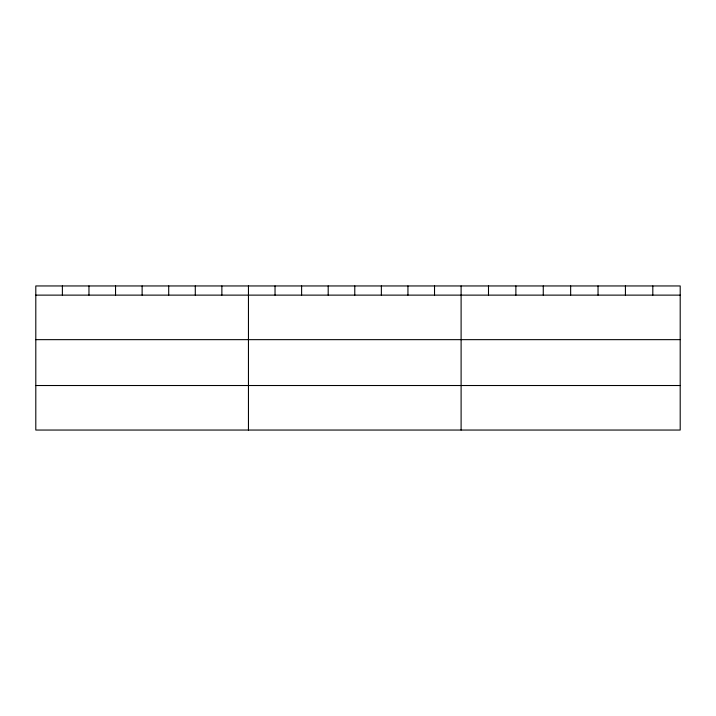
<?xml version="1.0" encoding="UTF-8"?>
<svg xmlns="http://www.w3.org/2000/svg" width="716" height="716" viewBox="0 0 716 716"><rect width="100%" height="100%" fill="white"/><g stroke="black" fill="none" stroke-linecap="round" stroke-linejoin="round"><path stroke-width="1.07" d="M680.2 339.653L680.2 285.952L35.8 285.952L35.8 430.048L680.2 430.048L680.2 339.653L35.8 339.653M35.8 295.126L680.2 295.126M35.8 385.521L680.2 385.521M652.813 285.952L652.813 295.126M625.426 285.952L625.426 295.126M598.039 285.952L598.039 295.126M570.652 285.952L570.652 295.126M543.265 285.952L543.265 295.126M515.878 285.952L515.878 295.126M488.491 285.952L488.491 295.126M461.104 285.952L461.104 430.048M434.523 285.952L434.523 295.126M407.941 285.952L407.941 295.126M381.36 285.952L381.36 295.126M354.778 285.952L354.778 295.126M328.197 285.952L328.197 295.126M301.615 285.952L301.615 295.126M275.034 285.952L275.034 295.126M248.452 285.952L248.452 430.048M221.871 285.952L221.871 295.126M195.289 285.952L195.289 295.126M168.708 285.952L168.708 295.126M142.126 285.952L142.126 295.126M115.544 285.952L115.544 295.126M88.963 285.952L88.963 295.126M62.382 285.952L62.382 295.126"/></g></svg>
